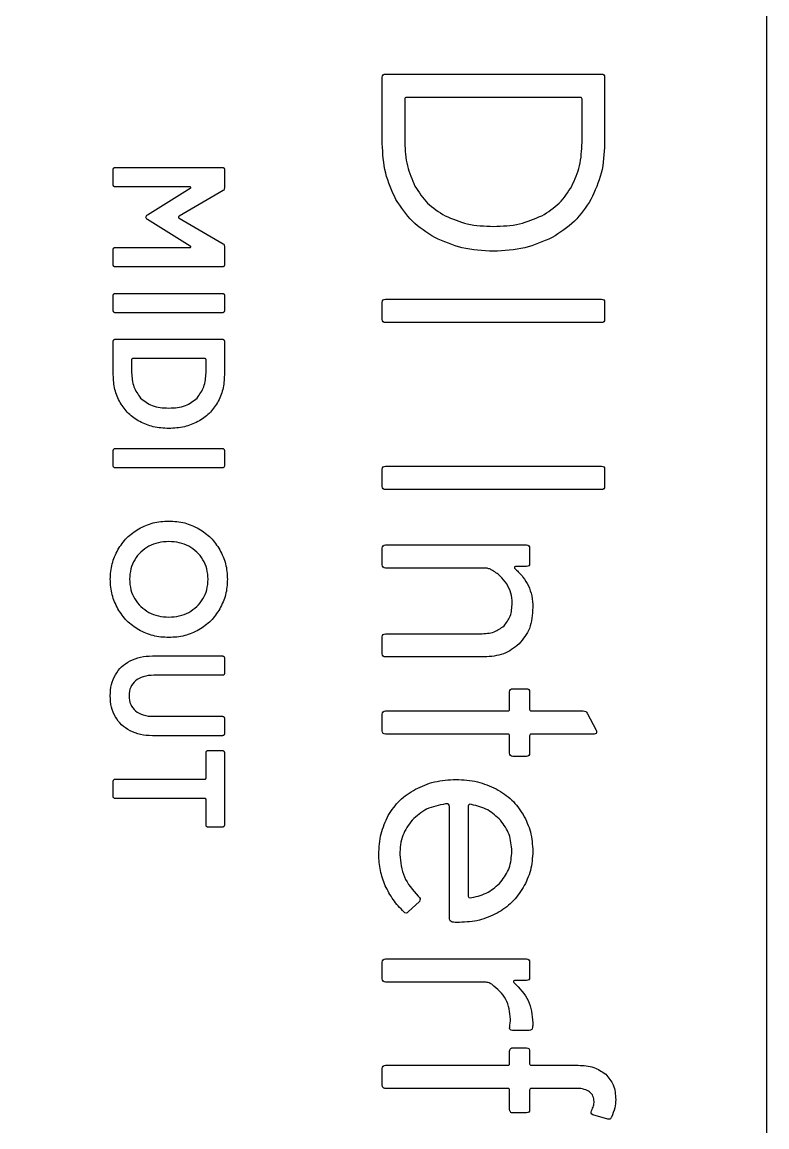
# Model space of a CAD drawing. Header units: millimetres. Extents: x 6.3 to 98.4, y -103.7 to -6.4.
# Drawn here: x 34.6 to 51.35, y -79.23 to -54.37 of the extents above; entities that cross this region are included whole.
import ezdxf

# ---------------------------------------------------------------- set-up
doc = ezdxf.new("R2010")
doc.units = ezdxf.units.MM
doc.layers.get('0').update_dxf_attribs({"linetype": 'CONTINUOUS'})

msp = doc.modelspace()

# ---------------------------------------------------------------- linework, layer by layer
for p, q in [((42.7, -57.104), (42.7, -55.611)), ((42.771, -55.54), (47.629, -55.54)), ((47.7, -55.611), (47.7, -57.104)), ((43.207, -56.104), (43.207, -57.083)), ((47.157, -56.068), (43.243, -56.068)), ((47.193, -57.083), (47.193, -56.104)), ((36.689, -57.642), (39.111, -57.642)), ((36.65, -58.039), (36.65, -57.682)), ((39.15, -57.682), (39.15, -58.11)), ((38.371, -58.078), (36.689, -58.078)), ((37.421, -58.707), (38.379, -58.11)), ((39.121, -58.16), (38.136, -58.739)), ((38.379, -59.41), (37.421, -58.814)), ((38.136, -58.782), (39.121, -59.36)), ((36.65, -59.839), (36.65, -59.482)), ((36.689, -59.442), (38.371, -59.442)), ((39.15, -59.41), (39.15, -59.839)), ((39.111, -59.878), (36.689, -59.878)), ((36.65, -60.867), (36.65, -60.517)), ((36.693, -60.475), (39.107, -60.475)), ((39.15, -60.517), (39.15, -60.867)), ((42.771, -60.604), (47.629, -60.604)), ((42.7, -61.061), (42.7, -60.676)), ((47.7, -60.676), (47.7, -61.061)), ((39.107, -60.91), (36.693, -60.91)), ((47.629, -61.133), (42.771, -61.133)), ((36.65, -62.307), (36.65, -61.55)), ((36.693, -61.507), (39.107, -61.507)), ((39.15, -61.55), (39.15, -62.307)), ((37.064, -61.964), (37.064, -62.26)), ((38.714, -61.942), (37.086, -61.942)), ((38.736, -62.26), (38.736, -61.964)), ((36.65, -64.357), (36.65, -64.007)), ((36.693, -63.964), (39.107, -63.964)), ((39.15, -64.007), (39.15, -64.357)), ((42.771, -64.361), (47.629, -64.361)), ((39.107, -64.4), (36.693, -64.4)), ((42.7, -64.818), (42.7, -64.433)), ((47.7, -64.433), (47.7, -64.818)), ((47.629, -64.89), (42.771, -64.89)), ((42.7, -66.583), (42.7, -66.204)), ((42.771, -66.133), (45.943, -66.133)), ((46.014, -66.204), (46.014, -66.547)), ((45, -66.654), (42.771, -66.654)), ((45.943, -66.618), (45.707, -66.618)), ((42.7, -68.583), (42.7, -68.204)), ((42.771, -68.133), (44.907, -68.133)), ((37.529, -68.632), (39.107, -68.632)), ((39.15, -68.675), (39.15, -69.025)), ((44.993, -68.654), (42.771, -68.654)), ((39.107, -69.067), (37.561, -69.067)), ((45.564, -69.833), (45.564, -69.44)), ((45.636, -69.368), (45.943, -69.368)), ((46.014, -69.44), (46.014, -69.833)), ((37.561, -69.989), (39.107, -69.989)), ((39.15, -70.032), (39.15, -70.382)), ((42.7, -70.318), (42.7, -69.94)), ((42.771, -69.868), (45.529, -69.868)), ((46.05, -69.868), (47.221, -69.868)), ((47.307, -69.918), (47.514, -70.304)), ((39.107, -70.425), (37.529, -70.425)), ((45.529, -70.39), (42.771, -70.39)), ((45.564, -70.818), (45.564, -70.426)), ((46.014, -70.426), (46.014, -70.818)), ((47.464, -70.39), (46.05, -70.39)), ((38.736, -71.382), (38.736, -70.803)), ((38.779, -70.76), (39.107, -70.76)), ((39.15, -70.803), (39.15, -72.439)), ((45.943, -70.89), (45.636, -70.89)), ((36.65, -71.796), (36.65, -71.446)), ((36.693, -71.403), (38.714, -71.403)), ((38.714, -71.839), (36.693, -71.839)), ((38.736, -72.439), (38.736, -71.86)), ((44.214, -74.547), (44.214, -72.026)), ((44.629, -72.04), (44.629, -74.004)), ((44.707, -71.976), (44.671, -71.968)), ((39.107, -72.482), (38.779, -72.482)), ((43.536, -74.154), (43.279, -74.39)), ((42.7, -75.897), (42.7, -75.518)), ((42.771, -75.447), (45.943, -75.447)), ((46.014, -75.518), (46.014, -75.861)), ((44.986, -75.968), (42.771, -75.968)), ((45.943, -75.933), (45.686, -75.933)), ((46.007, -77.054), (45.629, -77.054)), ((45.564, -77.804), (45.564, -77.518)), ((45.629, -77.447), (45.943, -77.447)), ((46.014, -77.518), (46.014, -77.804)), ((42.7, -78.297), (42.7, -77.911)), ((42.771, -77.84), (45.529, -77.84)), ((46.05, -77.84), (47.107, -77.84)), ((45.529, -78.361), (42.771, -78.361)), ((45.564, -78.84), (45.564, -78.397)), ((46.014, -78.397), (46.014, -78.84)), ((47.079, -78.361), (46.05, -78.361)), ((45.943, -78.911), (45.629, -78.911)), ((47.771, -79.054), (47.436, -78.954))]:
    msp.add_line(p, q)
msp.add_lwpolyline([(6.35, -98.694, 0.414214), (11.35, -103.694), (46.35, -103.694, 0.414214), (51.35, -98.694), (51.35, -11.35, 0.414214), (46.35, -6.35), (11.35, -6.35, 0.414214), (6.35, -11.35)], format="xyb", close=True)
for points, knots in [([(42.7, -55.611), (42.703, -55.59), (42.709, -55.549), (42.751, -55.543), (42.771, -55.54)], [0, 0, 0, 0, 0.00564658, 0.01129352, 0.01129352, 0.01129352, 0.01129352]), ([(47.629, -55.54), (47.649, -55.543), (47.691, -55.549), (47.697, -55.59), (47.7, -55.611)], [0, 0, 0, 0, 0.00564697, 0.01129355, 0.01129355, 0.01129355, 0.01129355]), ([(43.243, -56.068), (43.232, -56.07), (43.212, -56.073), (43.209, -56.094), (43.207, -56.104)], [0, 0, 0, 0, 0.002823338, 0.005647091, 0.005647091, 0.005647091, 0.005647091]), ([(47.193, -56.104), (47.191, -56.094), (47.188, -56.073), (47.168, -56.07), (47.157, -56.068)], [0, 0, 0, 0, 0.002823744, 0.005647138, 0.005647138, 0.005647138, 0.005647138]), ([(43.007, -58.361), (42.918, -58.168), (42.733, -57.769), (42.711, -57.33), (42.7, -57.104)], [0, 0, 0, 0, 0.0632709, 0.1304967, 0.1304967, 0.1304967, 0.1304967]), ([(43.207, -57.083), (43.215, -57.259), (43.231, -57.599), (43.369, -57.911), (43.436, -58.061)], [0, 0, 0, 0, 0.0522775, 0.1012675, 0.1012675, 0.1012675, 0.1012675]), ([(46.964, -58.061), (47.031, -57.911), (47.169, -57.599), (47.185, -57.259), (47.193, -57.083)], [0, 0, 0, 0, 0.0489904, 0.1012675, 0.1012675, 0.1012675, 0.1012675]), ([(47.7, -57.104), (47.689, -57.33), (47.667, -57.769), (47.482, -58.168), (47.393, -58.361)], [0, 0, 0, 0, 0.0672258, 0.1304967, 0.1304967, 0.1304967, 0.1304967]), ([(36.65, -57.682), (36.65, -57.676), (36.651, -57.665), (36.658, -57.657), (36.661, -57.653)], [0, 0, 0, 0, 0.001629314, 0.003115321, 0.003115321, 0.003115321, 0.003115321]), ([(36.661, -57.653), (36.665, -57.65), (36.673, -57.643), (36.684, -57.643), (36.689, -57.642)], [0, 0, 0, 0, 0.001486011, 0.003115331, 0.003115331, 0.003115331, 0.003115331]), ([(39.111, -57.642), (39.116, -57.643), (39.127, -57.643), (39.135, -57.65), (39.139, -57.653)], [0, 0, 0, 0, 0.001629319, 0.003115318, 0.003115318, 0.003115318, 0.003115318]), ([(39.139, -57.653), (39.142, -57.657), (39.149, -57.665), (39.15, -57.676), (39.15, -57.682)], [0, 0, 0, 0, 0.001486011, 0.003115316, 0.003115316, 0.003115316, 0.003115316]), ([(36.661, -58.067), (36.658, -58.063), (36.651, -58.055), (36.65, -58.044), (36.65, -58.039)], [0, 0, 0, 0, 0.001485991, 0.00311531, 0.00311531, 0.00311531, 0.00311531]), ([(36.689, -58.078), (36.684, -58.078), (36.673, -58.077), (36.665, -58.07), (36.661, -58.067)], [0, 0, 0, 0, 0.001629349, 0.003115335, 0.003115335, 0.003115335, 0.003115335]), ([(38.393, -58.089), (38.391, -58.086), (38.386, -58.078), (38.377, -58.078), (38.371, -58.078)], [0, 0, 0, 0, 0.001075125, 0.002528624, 0.002528624, 0.002528624, 0.002528624]), ([(38.379, -58.11), (38.384, -58.107), (38.392, -58.102), (38.393, -58.093), (38.393, -58.089)], [0, 0, 0, 0, 0.001646343, 0.002732546, 0.002732546, 0.002732546, 0.002732546]), ([(39.15, -58.11), (39.149, -58.12), (39.146, -58.141), (39.13, -58.154), (39.121, -58.16)], [0, 0, 0, 0, 0.002945099, 0.005975542, 0.005975542, 0.005975542, 0.005975542]), ([(43.436, -58.061), (43.522, -58.197), (43.697, -58.471), (43.974, -58.642), (44.114, -58.729)], [0, 0, 0, 0, 0.04753563, 0.0963093, 0.0963093, 0.0963093, 0.0963093]), ([(46.286, -58.729), (46.426, -58.642), (46.703, -58.471), (46.878, -58.197), (46.964, -58.061)], [0, 0, 0, 0, 0.04877339, 0.0963094, 0.0963094, 0.0963094, 0.0963094]), ([(43.882, -59.218), (43.704, -59.107), (43.35, -58.884), (43.121, -58.535), (43.007, -58.361)], [0, 0, 0, 0, 0.0622903, 0.1237737, 0.1237737, 0.1237737, 0.1237737]), ([(47.393, -58.361), (47.279, -58.535), (47.05, -58.884), (46.696, -59.107), (46.518, -59.218)], [0, 0, 0, 0, 0.0614834, 0.1237736, 0.1237736, 0.1237736, 0.1237736]), ([(37.386, -58.76), (37.388, -58.75), (37.393, -58.728), (37.411, -58.714), (37.421, -58.707)], [0, 0, 0, 0, 0.002908285, 0.006633758, 0.006633758, 0.006633758, 0.006633758]), ([(37.421, -58.814), (37.411, -58.807), (37.392, -58.794), (37.388, -58.771), (37.386, -58.76)], [0, 0, 0, 0, 0.003603648, 0.0066824, 0.0066824, 0.0066824, 0.0066824]), ([(38.136, -58.739), (38.13, -58.743), (38.122, -58.749), (38.116, -58.758), (38.114, -58.76)], [0, 0, 0, 0, 0.002150292, 0.003043146, 0.003043146, 0.003043146, 0.003043146]), ([(38.114, -58.76), (38.116, -58.764), (38.12, -58.774), (38.13, -58.779), (38.136, -58.782)], [0, 0, 0, 0, 0.001197894, 0.003129459, 0.003129459, 0.003129459, 0.003129459]), ([(44.114, -58.729), (44.278, -58.799), (44.624, -58.947), (45.001, -58.961), (45.2, -58.968)], [0, 0, 0, 0, 0.0527871, 0.1120186, 0.1120186, 0.1120186, 0.1120186]), ([(45.2, -58.968), (45.399, -58.961), (45.776, -58.947), (46.122, -58.799), (46.286, -58.729)], [0, 0, 0, 0, 0.0592314, 0.1120186, 0.1120186, 0.1120186, 0.1120186]), ([(39.121, -59.36), (39.13, -59.367), (39.146, -59.379), (39.149, -59.4), (39.15, -59.41)], [0, 0, 0, 0, 0.003030464, 0.005975542, 0.005975542, 0.005975542, 0.005975542]), ([(45.2, -59.526), (44.962, -59.515), (44.503, -59.494), (44.084, -59.308), (43.882, -59.218)], [0, 0, 0, 0, 0.0708637, 0.1363856, 0.1363856, 0.1363856, 0.1363856]), ([(46.518, -59.218), (46.316, -59.308), (45.897, -59.494), (45.438, -59.515), (45.2, -59.526)], [0, 0, 0, 0, 0.0655223, 0.1363859, 0.1363859, 0.1363859, 0.1363859]), ([(36.65, -59.482), (36.65, -59.476), (36.651, -59.465), (36.658, -59.457), (36.661, -59.453)], [0, 0, 0, 0, 0.001629285, 0.003115329, 0.003115329, 0.003115329, 0.003115329]), ([(36.661, -59.453), (36.665, -59.45), (36.673, -59.443), (36.684, -59.443), (36.689, -59.442)], [0, 0, 0, 0, 0.001486003, 0.003115323, 0.003115323, 0.003115323, 0.003115323]), ([(38.371, -59.442), (38.377, -59.442), (38.386, -59.442), (38.391, -59.435), (38.393, -59.432)], [0, 0, 0, 0, 0.001453499, 0.002528624, 0.002528624, 0.002528624, 0.002528624]), ([(38.393, -59.432), (38.393, -59.428), (38.392, -59.418), (38.384, -59.413), (38.379, -59.41)], [0, 0, 0, 0, 0.001086228, 0.002732593, 0.002732593, 0.002732593, 0.002732593]), ([(36.661, -59.867), (36.658, -59.863), (36.651, -59.855), (36.65, -59.844), (36.65, -59.839)], [0, 0, 0, 0, 0.001486003, 0.003115323, 0.003115323, 0.003115323, 0.003115323]), ([(36.689, -59.878), (36.684, -59.878), (36.673, -59.877), (36.665, -59.87), (36.661, -59.867)], [0, 0, 0, 0, 0.001629344, 0.003115338, 0.003115338, 0.003115338, 0.003115338]), ([(39.139, -59.867), (39.135, -59.87), (39.127, -59.877), (39.116, -59.878), (39.111, -59.878)], [0, 0, 0, 0, 0.001486003, 0.003115308, 0.003115308, 0.003115308, 0.003115308]), ([(39.15, -59.839), (39.15, -59.844), (39.149, -59.855), (39.142, -59.863), (39.139, -59.867)], [0, 0, 0, 0, 0.001629349, 0.003115335, 0.003115335, 0.003115335, 0.003115335]), ([(36.65, -60.517), (36.651, -60.512), (36.652, -60.5), (36.659, -60.491), (36.662, -60.487)], [0, 0, 0, 0, 0.001681061, 0.003352675, 0.003352675, 0.003352675, 0.003352675]), ([(36.662, -60.487), (36.667, -60.483), (36.676, -60.476), (36.687, -60.475), (36.693, -60.475)], [0, 0, 0, 0, 0.001671572, 0.003352668, 0.003352668, 0.003352668, 0.003352668]), ([(39.107, -60.475), (39.113, -60.475), (39.124, -60.476), (39.133, -60.483), (39.137, -60.487)], [0, 0, 0, 0, 0.00168109, 0.003352679, 0.003352679, 0.003352679, 0.003352679]), ([(39.137, -60.487), (39.141, -60.491), (39.148, -60.5), (39.149, -60.512), (39.15, -60.517)], [0, 0, 0, 0, 0.001671572, 0.003352668, 0.003352668, 0.003352668, 0.003352668]), ([(42.7, -60.676), (42.703, -60.655), (42.709, -60.613), (42.751, -60.607), (42.771, -60.604)], [0, 0, 0, 0, 0.00564703, 0.01129398, 0.01129398, 0.01129398, 0.01129398]), ([(47.629, -60.604), (47.649, -60.607), (47.691, -60.613), (47.697, -60.655), (47.7, -60.676)], [0, 0, 0, 0, 0.00564697, 0.011294, 0.011294, 0.011294, 0.011294]), ([(36.662, -60.898), (36.659, -60.893), (36.652, -60.884), (36.651, -60.873), (36.65, -60.867)], [0, 0, 0, 0, 0.001671548, 0.003352673, 0.003352673, 0.003352673, 0.003352673]), ([(39.15, -60.867), (39.149, -60.873), (39.148, -60.884), (39.141, -60.893), (39.137, -60.898)], [0, 0, 0, 0, 0.001681125, 0.003352673, 0.003352673, 0.003352673, 0.003352673]), ([(36.693, -60.91), (36.687, -60.91), (36.676, -60.909), (36.667, -60.901), (36.662, -60.898)], [0, 0, 0, 0, 0.001681125, 0.003352689, 0.003352689, 0.003352689, 0.003352689]), ([(39.137, -60.898), (39.133, -60.901), (39.124, -60.909), (39.113, -60.91), (39.107, -60.91)], [0, 0, 0, 0, 0.001671589, 0.003352685, 0.003352685, 0.003352685, 0.003352685]), ([(42.771, -61.133), (42.751, -61.13), (42.709, -61.124), (42.703, -61.082), (42.7, -61.061)], [0, 0, 0, 0, 0.00564679, 0.01129337, 0.01129337, 0.01129337, 0.01129337]), ([(47.7, -61.061), (47.697, -61.082), (47.691, -61.124), (47.649, -61.13), (47.629, -61.133)], [0, 0, 0, 0, 0.00564659, 0.01129338, 0.01129338, 0.01129338, 0.01129338]), ([(36.65, -61.55), (36.651, -61.544), (36.652, -61.532), (36.659, -61.524), (36.662, -61.519)], [0, 0, 0, 0, 0.001681061, 0.003352625, 0.003352625, 0.003352625, 0.003352625]), ([(36.662, -61.519), (36.667, -61.516), (36.676, -61.508), (36.687, -61.507), (36.693, -61.507)], [0, 0, 0, 0, 0.001671589, 0.003352685, 0.003352685, 0.003352685, 0.003352685]), ([(39.107, -61.507), (39.113, -61.507), (39.124, -61.508), (39.133, -61.516), (39.137, -61.519)], [0, 0, 0, 0, 0.001681096, 0.003352685, 0.003352685, 0.003352685, 0.003352685]), ([(39.137, -61.519), (39.141, -61.524), (39.148, -61.532), (39.149, -61.544), (39.15, -61.55)], [0, 0, 0, 0, 0.001671548, 0.003352614, 0.003352614, 0.003352614, 0.003352614]), ([(37.086, -61.942), (37.079, -61.943), (37.067, -61.945), (37.065, -61.958), (37.064, -61.964)], [0, 0, 0, 0, 0.001694069, 0.003388185, 0.003388185, 0.003388185, 0.003388185]), ([(38.736, -61.964), (38.735, -61.958), (38.733, -61.945), (38.721, -61.943), (38.714, -61.942)], [0, 0, 0, 0, 0.001694055, 0.003388129, 0.003388129, 0.003388129, 0.003388129]), ([(36.805, -62.932), (36.76, -62.835), (36.667, -62.637), (36.656, -62.419), (36.65, -62.307)], [0, 0, 0, 0, 0.03160151, 0.06495342, 0.06495342, 0.06495342, 0.06495342]), ([(37.064, -62.26), (37.071, -62.368), (37.085, -62.576), (37.206, -62.746), (37.264, -62.828)], [0, 0, 0, 0, 0.03173564, 0.0612741, 0.0612741, 0.0612741, 0.0612741]), ([(38.536, -62.828), (38.594, -62.746), (38.715, -62.576), (38.729, -62.368), (38.736, -62.26)], [0, 0, 0, 0, 0.02953845, 0.06127409, 0.06127409, 0.06127409, 0.06127409]), ([(39.15, -62.307), (39.144, -62.419), (39.133, -62.637), (39.04, -62.835), (38.995, -62.932)], [0, 0, 0, 0, 0.0333519, 0.06495342, 0.06495342, 0.06495342, 0.06495342]), ([(37.264, -62.828), (37.347, -62.894), (37.532, -63.04), (37.769, -63.048), (37.9, -63.053)], [0, 0, 0, 0, 0.03090638, 0.06900251, 0.06900251, 0.06900251, 0.06900251]), ([(37.9, -63.053), (38.031, -63.048), (38.268, -63.04), (38.453, -62.894), (38.536, -62.828)], [0, 0, 0, 0, 0.03809613, 0.06900251, 0.06900251, 0.06900251, 0.06900251]), ([(37.245, -63.36), (37.156, -63.304), (36.978, -63.193), (36.863, -63.018), (36.805, -62.932)], [0, 0, 0, 0, 0.03118103, 0.06200416, 0.06200416, 0.06200416, 0.06200416]), ([(38.995, -62.932), (38.937, -63.018), (38.822, -63.193), (38.644, -63.304), (38.555, -63.36)], [0, 0, 0, 0, 0.03082313, 0.06200418, 0.06200418, 0.06200418, 0.06200418]), ([(37.9, -63.514), (37.782, -63.508), (37.554, -63.498), (37.345, -63.405), (37.245, -63.36)], [0, 0, 0, 0, 0.03516557, 0.06784307, 0.06784307, 0.06784307, 0.06784307]), ([(38.555, -63.36), (38.455, -63.405), (38.246, -63.498), (38.018, -63.508), (37.9, -63.514)], [0, 0, 0, 0, 0.03267751, 0.06784307, 0.06784307, 0.06784307, 0.06784307]), ([(36.65, -64.007), (36.651, -64.001), (36.652, -63.99), (36.659, -63.981), (36.662, -63.976)], [0, 0, 0, 0, 0.001681061, 0.003352625, 0.003352625, 0.003352625, 0.003352625]), ([(36.662, -63.976), (36.667, -63.973), (36.676, -63.965), (36.687, -63.964), (36.693, -63.964)], [0, 0, 0, 0, 0.001671622, 0.003352707, 0.003352707, 0.003352707, 0.003352707]), ([(39.107, -63.964), (39.113, -63.964), (39.124, -63.965), (39.133, -63.973), (39.137, -63.976)], [0, 0, 0, 0, 0.001681107, 0.003352663, 0.003352663, 0.003352663, 0.003352663]), ([(39.137, -63.976), (39.141, -63.981), (39.148, -63.99), (39.149, -64.001), (39.15, -64.007)], [0, 0, 0, 0, 0.001671548, 0.003352614, 0.003352614, 0.003352614, 0.003352614]), ([(36.662, -64.387), (36.659, -64.383), (36.652, -64.374), (36.651, -64.362), (36.65, -64.357)], [0, 0, 0, 0, 0.001671597, 0.003352664, 0.003352664, 0.003352664, 0.003352664]), ([(39.15, -64.357), (39.149, -64.362), (39.148, -64.374), (39.141, -64.383), (39.137, -64.387)], [0, 0, 0, 0, 0.001681125, 0.003352673, 0.003352673, 0.003352673, 0.003352673]), ([(42.7, -64.433), (42.703, -64.412), (42.709, -64.37), (42.751, -64.364), (42.771, -64.361)], [0, 0, 0, 0, 0.00564749, 0.01129428, 0.01129428, 0.01129428, 0.01129428]), ([(47.629, -64.361), (47.649, -64.364), (47.691, -64.37), (47.697, -64.412), (47.7, -64.433)], [0, 0, 0, 0, 0.00564712, 0.0112937, 0.0112937, 0.0112937, 0.0112937]), ([(36.693, -64.4), (36.687, -64.399), (36.676, -64.398), (36.667, -64.391), (36.662, -64.387)], [0, 0, 0, 0, 0.001681125, 0.003352656, 0.003352656, 0.003352656, 0.003352656]), ([(39.137, -64.387), (39.133, -64.391), (39.124, -64.398), (39.113, -64.399), (39.107, -64.4)], [0, 0, 0, 0, 0.001671556, 0.003352651, 0.003352651, 0.003352651, 0.003352651]), ([(42.771, -64.89), (42.751, -64.887), (42.709, -64.881), (42.703, -64.839), (42.7, -64.818)], [0, 0, 0, 0, 0.00564679, 0.01129337, 0.01129337, 0.01129337, 0.01129337]), ([(47.7, -64.818), (47.697, -64.839), (47.691, -64.881), (47.649, -64.887), (47.629, -64.89)], [0, 0, 0, 0, 0.00564659, 0.01129338, 0.01129338, 0.01129338, 0.01129338]), ([(37.225, -65.769), (37.329, -65.719), (37.543, -65.615), (37.779, -65.603), (37.9, -65.596)], [0, 0, 0, 0, 0.03442068, 0.07030788, 0.07030788, 0.07030788, 0.07030788]), ([(37.9, -65.596), (38.021, -65.603), (38.257, -65.615), (38.471, -65.719), (38.575, -65.769)], [0, 0, 0, 0, 0.03588723, 0.07030789, 0.07030789, 0.07030789, 0.07030789]), ([(36.754, -66.242), (36.816, -66.148), (36.941, -65.958), (37.13, -65.832), (37.225, -65.769)], [0, 0, 0, 0, 0.03367907, 0.06740384, 0.06740384, 0.06740384, 0.06740384]), ([(38.575, -65.769), (38.67, -65.832), (38.859, -65.958), (38.984, -66.148), (39.046, -66.242)], [0, 0, 0, 0, 0.03372477, 0.06740383, 0.06740383, 0.06740383, 0.06740383]), ([(37.9, -66.057), (37.82, -66.061), (37.664, -66.069), (37.522, -66.133), (37.452, -66.164)], [0, 0, 0, 0, 0.02367878, 0.04643915, 0.04643915, 0.04643915, 0.04643915]), ([(38.348, -66.164), (38.278, -66.133), (38.136, -66.069), (37.98, -66.061), (37.9, -66.057)], [0, 0, 0, 0, 0.02276033, 0.04643912, 0.04643912, 0.04643912, 0.04643912]), ([(36.582, -66.907), (36.589, -66.789), (36.602, -66.556), (36.704, -66.346), (36.754, -66.242)], [0, 0, 0, 0, 0.03508414, 0.06920624, 0.06920624, 0.06920624, 0.06920624]), ([(37.452, -66.164), (37.388, -66.203), (37.261, -66.281), (37.176, -66.404), (37.134, -66.466)], [0, 0, 0, 0, 0.02217525, 0.04425587, 0.04425587, 0.04425587, 0.04425587]), ([(38.666, -66.466), (38.624, -66.404), (38.539, -66.281), (38.412, -66.203), (38.348, -66.164)], [0, 0, 0, 0, 0.02208061, 0.04425588, 0.04425588, 0.04425588, 0.04425588]), ([(39.046, -66.242), (39.096, -66.346), (39.198, -66.556), (39.211, -66.789), (39.218, -66.907)], [0, 0, 0, 0, 0.0341221, 0.06920624, 0.06920624, 0.06920624, 0.06920624]), ([(42.7, -66.204), (42.703, -66.183), (42.709, -66.142), (42.751, -66.136), (42.771, -66.133)], [0, 0, 0, 0, 0.00564703, 0.01129398, 0.01129398, 0.01129398, 0.01129398]), ([(45.943, -66.133), (45.964, -66.136), (46.005, -66.142), (46.011, -66.183), (46.014, -66.204)], [0, 0, 0, 0, 0.00564694, 0.01129398, 0.01129398, 0.01129398, 0.01129398]), ([(37.134, -66.466), (37.1, -66.533), (37.031, -66.672), (37.022, -66.827), (37.018, -66.907)], [0, 0, 0, 0, 0.0225103, 0.04603814, 0.04603814, 0.04603814, 0.04603814]), ([(38.782, -66.907), (38.778, -66.827), (38.769, -66.672), (38.7, -66.533), (38.666, -66.466)], [0, 0, 0, 0, 0.02352784, 0.04603815, 0.04603815, 0.04603815, 0.04603815]), ([(42.771, -66.654), (42.751, -66.651), (42.709, -66.645), (42.703, -66.604), (42.7, -66.583)], [0, 0, 0, 0, 0.00564694, 0.01129398, 0.01129398, 0.01129398, 0.01129398]), ([(46.014, -66.547), (46.011, -66.568), (46.005, -66.61), (45.964, -66.615), (45.943, -66.618)], [0, 0, 0, 0, 0.0056475, 0.01129426, 0.01129426, 0.01129426, 0.01129426]), ([(45.15, -66.69), (45.126, -66.679), (45.078, -66.659), (45.026, -66.656), (45, -66.654)], [0, 0, 0, 0, 0.00779612, 0.0155264, 0.0155264, 0.0155264, 0.0155264]), ([(45.5, -67.011), (45.454, -66.949), (45.358, -66.82), (45.221, -66.734), (45.15, -66.69)], [0, 0, 0, 0, 0.02306937, 0.04789662, 0.04789662, 0.04789662, 0.04789662]), ([(45.707, -66.618), (45.699, -66.619), (45.684, -66.619), (45.675, -66.631), (45.671, -66.636)], [0, 0, 0, 0, 0.002363967, 0.004196394, 0.004196394, 0.004196394, 0.004196394]), ([(45.671, -66.636), (45.671, -66.643), (45.671, -66.659), (45.685, -66.67), (45.693, -66.676)], [0, 0, 0, 0, 0.001883406, 0.004724947, 0.004724947, 0.004724947, 0.004724947]), ([(45.693, -66.676), (45.753, -66.733), (45.869, -66.845), (45.948, -66.986), (45.986, -67.054)], [0, 0, 0, 0, 0.02476048, 0.0480992, 0.0480992, 0.0480992, 0.0480992]), ([(36.754, -67.571), (36.704, -67.467), (36.602, -67.258), (36.589, -67.025), (36.582, -66.907)], [0, 0, 0, 0, 0.0341221, 0.06920636, 0.06920636, 0.06920636, 0.06920636]), ([(37.018, -66.907), (37.022, -66.986), (37.031, -67.141), (37.1, -67.28), (37.134, -67.348)], [0, 0, 0, 0, 0.02352796, 0.04603827, 0.04603827, 0.04603827, 0.04603827]), ([(38.666, -67.348), (38.7, -67.28), (38.769, -67.141), (38.778, -66.986), (38.782, -66.907)], [0, 0, 0, 0, 0.0225103, 0.04603826, 0.04603826, 0.04603826, 0.04603826]), ([(39.218, -66.907), (39.211, -67.025), (39.198, -67.258), (39.096, -67.467), (39.046, -67.571)], [0, 0, 0, 0, 0.03508425, 0.06920636, 0.06920636, 0.06920636, 0.06920636]), ([(45.621, -67.44), (45.617, -67.363), (45.607, -67.212), (45.535, -67.078), (45.5, -67.011)], [0, 0, 0, 0, 0.0227039, 0.04500532, 0.04500532, 0.04500532, 0.04500532]), ([(45.986, -67.054), (46.015, -67.128), (46.076, -67.284), (46.082, -67.452), (46.086, -67.54)], [0, 0, 0, 0, 0.02371757, 0.04990823, 0.04990823, 0.04990823, 0.04990823]), ([(37.134, -67.348), (37.176, -67.409), (37.261, -67.532), (37.388, -67.61), (37.452, -67.65)], [0, 0, 0, 0, 0.02208051, 0.04425578, 0.04425578, 0.04425578, 0.04425578]), ([(38.348, -67.65), (38.412, -67.61), (38.539, -67.532), (38.624, -67.409), (38.666, -67.348)], [0, 0, 0, 0, 0.02217528, 0.04425579, 0.04425579, 0.04425579, 0.04425579]), ([(37.225, -68.044), (37.13, -67.981), (36.941, -67.855), (36.816, -67.666), (36.754, -67.571)], [0, 0, 0, 0, 0.03372477, 0.06740384, 0.06740384, 0.06740384, 0.06740384]), ([(39.046, -67.571), (38.984, -67.666), (38.859, -67.855), (38.67, -67.981), (38.575, -68.044)], [0, 0, 0, 0, 0.03367906, 0.06740383, 0.06740383, 0.06740383, 0.06740383]), ([(45.439, -67.954), (45.492, -67.884), (45.607, -67.733), (45.616, -67.542), (45.621, -67.44)], [0, 0, 0, 0, 0.02571447, 0.05570523, 0.05570523, 0.05570523, 0.05570523]), ([(46.086, -67.54), (46.076, -67.703), (46.059, -68.01), (45.868, -68.249), (45.779, -68.361)], [0, 0, 0, 0, 0.04758822, 0.08963758, 0.08963758, 0.08963758, 0.08963758]), ([(37.452, -67.65), (37.522, -67.681), (37.664, -67.745), (37.82, -67.753), (37.9, -67.757)], [0, 0, 0, 0, 0.02276036, 0.04643915, 0.04643915, 0.04643915, 0.04643915]), ([(37.9, -67.757), (37.98, -67.753), (38.136, -67.745), (38.278, -67.681), (38.348, -67.65)], [0, 0, 0, 0, 0.02367878, 0.04643912, 0.04643912, 0.04643912, 0.04643912]), ([(37.9, -68.217), (37.779, -68.211), (37.543, -68.198), (37.329, -68.095), (37.225, -68.044)], [0, 0, 0, 0, 0.03588721, 0.07030786, 0.07030786, 0.07030786, 0.07030786]), ([(38.575, -68.044), (38.471, -68.095), (38.257, -68.198), (38.021, -68.211), (37.9, -68.217)], [0, 0, 0, 0, 0.03442068, 0.07030788, 0.07030788, 0.07030788, 0.07030788]), ([(44.907, -68.133), (45.014, -68.128), (45.209, -68.12), (45.367, -68.006), (45.439, -67.954)], [0, 0, 0, 0, 0.03112536, 0.05723282, 0.05723282, 0.05723282, 0.05723282]), ([(42.7, -68.204), (42.703, -68.183), (42.709, -68.142), (42.751, -68.136), (42.771, -68.133)], [0, 0, 0, 0, 0.00564658, 0.01129367, 0.01129367, 0.01129367, 0.01129367]), ([(42.771, -68.654), (42.751, -68.651), (42.709, -68.645), (42.703, -68.604), (42.7, -68.583)], [0, 0, 0, 0, 0.00564709, 0.01129367, 0.01129367, 0.01129367, 0.01129367]), ([(45.779, -68.361), (45.667, -68.447), (45.435, -68.623), (45.143, -68.644), (44.993, -68.654)], [0, 0, 0, 0, 0.04132094, 0.08550318, 0.08550318, 0.08550318, 0.08550318]), ([(36.698, -69.055), (36.741, -68.991), (36.828, -68.863), (36.961, -68.783), (37.029, -68.742)], [0, 0, 0, 0, 0.02276461, 0.04596285, 0.04596285, 0.04596285, 0.04596285]), ([(37.029, -68.742), (37.105, -68.71), (37.265, -68.643), (37.438, -68.635), (37.529, -68.632)], [0, 0, 0, 0, 0.02465464, 0.051583, 0.051583, 0.051583, 0.051583]), ([(39.107, -68.632), (39.113, -68.632), (39.124, -68.633), (39.133, -68.641), (39.137, -68.644)], [0, 0, 0, 0, 0.001681085, 0.003352707, 0.003352707, 0.003352707, 0.003352707]), ([(39.137, -68.644), (39.141, -68.649), (39.148, -68.657), (39.149, -68.669), (39.15, -68.675)], [0, 0, 0, 0, 0.001671548, 0.003352614, 0.003352614, 0.003352614, 0.003352614]), ([(36.582, -69.528), (36.586, -69.442), (36.594, -69.276), (36.664, -69.127), (36.698, -69.055)], [0, 0, 0, 0, 0.02556704, 0.04915204, 0.04915204, 0.04915204, 0.04915204]), ([(37.561, -69.067), (37.479, -69.07), (37.33, -69.075), (37.205, -69.152), (37.148, -69.187)], [0, 0, 0, 0, 0.0240705, 0.0436178, 0.0436178, 0.0436178, 0.0436178]), ([(39.137, -69.055), (39.133, -69.059), (39.124, -69.066), (39.113, -69.067), (39.107, -69.067)], [0, 0, 0, 0, 0.001671622, 0.003352707, 0.003352707, 0.003352707, 0.003352707]), ([(39.15, -69.025), (39.149, -69.03), (39.148, -69.042), (39.141, -69.05), (39.137, -69.055)], [0, 0, 0, 0, 0.001681067, 0.003352713, 0.003352713, 0.003352713, 0.003352713]), ([(37.148, -69.187), (37.107, -69.233), (37.02, -69.33), (37.012, -69.46), (37.007, -69.528)], [0, 0, 0, 0, 0.01795701, 0.03787005, 0.03787005, 0.03787005, 0.03787005]), ([(36.698, -70.001), (36.664, -69.929), (36.594, -69.78), (36.586, -69.614), (36.582, -69.528)], [0, 0, 0, 0, 0.023585, 0.04915204, 0.04915204, 0.04915204, 0.04915204]), ([(37.007, -69.528), (37.012, -69.596), (37.02, -69.727), (37.107, -69.823), (37.148, -69.869)], [0, 0, 0, 0, 0.01991293, 0.03786993, 0.03786993, 0.03786993, 0.03786993]), ([(45.564, -69.44), (45.567, -69.419), (45.573, -69.377), (45.615, -69.371), (45.636, -69.368)], [0, 0, 0, 0, 0.00564749, 0.01129428, 0.01129428, 0.01129428, 0.01129428]), ([(45.943, -69.368), (45.964, -69.371), (46.005, -69.377), (46.011, -69.419), (46.014, -69.44)], [0, 0, 0, 0, 0.00564709, 0.01129367, 0.01129367, 0.01129367, 0.01129367]), ([(45.529, -69.868), (45.539, -69.867), (45.56, -69.864), (45.563, -69.843), (45.564, -69.833)], [0, 0, 0, 0, 0.002823367, 0.00564712, 0.00564712, 0.00564712, 0.00564712]), ([(46.014, -69.833), (46.016, -69.843), (46.019, -69.864), (46.04, -69.867), (46.05, -69.868)], [0, 0, 0, 0, 0.002823291, 0.005646865, 0.005646865, 0.005646865, 0.005646865]), ([(37.029, -70.314), (36.961, -70.273), (36.828, -70.193), (36.741, -70.065), (36.698, -70.001)], [0, 0, 0, 0, 0.02319824, 0.04596285, 0.04596285, 0.04596285, 0.04596285]), ([(37.148, -69.869), (37.205, -69.904), (37.33, -69.982), (37.479, -69.986), (37.561, -69.989)], [0, 0, 0, 0, 0.01954735, 0.04361785, 0.04361785, 0.04361785, 0.04361785]), ([(39.107, -69.989), (39.113, -69.989), (39.124, -69.99), (39.133, -69.998), (39.137, -70.001)], [0, 0, 0, 0, 0.001681107, 0.003352663, 0.003352663, 0.003352663, 0.003352663]), ([(39.137, -70.001), (39.141, -70.006), (39.148, -70.015), (39.149, -70.026), (39.15, -70.032)], [0, 0, 0, 0, 0.001671548, 0.003352614, 0.003352614, 0.003352614, 0.003352614]), ([(42.7, -69.94), (42.703, -69.919), (42.709, -69.877), (42.751, -69.871), (42.771, -69.868)], [0, 0, 0, 0, 0.00564703, 0.01129398, 0.01129398, 0.01129398, 0.01129398]), ([(47.221, -69.868), (47.241, -69.87), (47.278, -69.873), (47.298, -69.904), (47.307, -69.918)], [0, 0, 0, 0, 0.00550111, 0.01044002, 0.01044002, 0.01044002, 0.01044002]), ([(37.529, -70.425), (37.438, -70.421), (37.265, -70.414), (37.105, -70.346), (37.029, -70.314)], [0, 0, 0, 0, 0.02692835, 0.05158299, 0.05158299, 0.05158299, 0.05158299]), ([(42.771, -70.39), (42.751, -70.387), (42.709, -70.381), (42.703, -70.339), (42.7, -70.318)], [0, 0, 0, 0, 0.00564694, 0.01129398, 0.01129398, 0.01129398, 0.01129398]), ([(47.514, -70.304), (47.516, -70.309), (47.521, -70.321), (47.521, -70.333), (47.521, -70.34)], [0, 0, 0, 0, 0.00169389, 0.003666558, 0.003666558, 0.003666558, 0.003666558]), ([(39.137, -70.412), (39.133, -70.416), (39.124, -70.423), (39.113, -70.424), (39.107, -70.425)], [0, 0, 0, 0, 0.001671556, 0.00335264, 0.00335264, 0.00335264, 0.00335264]), ([(39.15, -70.382), (39.149, -70.387), (39.148, -70.399), (39.141, -70.408), (39.137, -70.412)], [0, 0, 0, 0, 0.001681184, 0.003352731, 0.003352731, 0.003352731, 0.003352731]), ([(45.564, -70.426), (45.563, -70.415), (45.56, -70.394), (45.539, -70.391), (45.529, -70.39)], [0, 0, 0, 0, 0.002823301, 0.005646818, 0.005646818, 0.005646818, 0.005646818]), ([(46.05, -70.39), (46.04, -70.391), (46.019, -70.394), (46.016, -70.415), (46.014, -70.426)], [0, 0, 0, 0, 0.002823395, 0.005647148, 0.005647148, 0.005647148, 0.005647148]), ([(47.521, -70.34), (47.519, -70.354), (47.513, -70.385), (47.481, -70.388), (47.464, -70.39)], [0, 0, 0, 0, 0.004013198, 0.008477433, 0.008477433, 0.008477433, 0.008477433]), ([(38.736, -70.803), (38.736, -70.797), (38.737, -70.786), (38.745, -70.777), (38.748, -70.773)], [0, 0, 0, 0, 0.001681067, 0.003352623, 0.003352623, 0.003352623, 0.003352623]), ([(38.748, -70.773), (38.753, -70.769), (38.761, -70.762), (38.773, -70.761), (38.779, -70.76)], [0, 0, 0, 0, 0.001671556, 0.003352648, 0.003352648, 0.003352648, 0.003352648]), ([(39.107, -70.76), (39.113, -70.761), (39.124, -70.762), (39.133, -70.769), (39.137, -70.773)], [0, 0, 0, 0, 0.001681107, 0.003352663, 0.003352663, 0.003352663, 0.003352663]), ([(39.137, -70.773), (39.141, -70.777), (39.148, -70.786), (39.149, -70.797), (39.15, -70.803)], [0, 0, 0, 0, 0.001671548, 0.003352614, 0.003352614, 0.003352614, 0.003352614]), ([(45.636, -70.89), (45.615, -70.887), (45.573, -70.881), (45.567, -70.839), (45.564, -70.818)], [0, 0, 0, 0, 0.00564709, 0.01129367, 0.01129367, 0.01129367, 0.01129367]), ([(46.014, -70.818), (46.011, -70.839), (46.005, -70.881), (45.964, -70.887), (45.943, -70.89)], [0, 0, 0, 0, 0.0056475, 0.01129426, 0.01129426, 0.01129426, 0.01129426]), ([(36.65, -71.446), (36.651, -71.44), (36.652, -71.429), (36.659, -71.42), (36.662, -71.416)], [0, 0, 0, 0, 0.001681061, 0.003352724, 0.003352724, 0.003352724, 0.003352724]), ([(36.662, -71.416), (36.667, -71.412), (36.676, -71.405), (36.687, -71.404), (36.693, -71.403)], [0, 0, 0, 0, 0.001671489, 0.003352596, 0.003352596, 0.003352596, 0.003352596]), ([(38.714, -71.403), (38.721, -71.402), (38.733, -71.4), (38.735, -71.388), (38.736, -71.382)], [0, 0, 0, 0, 0.001694074, 0.003388185, 0.003388185, 0.003388185, 0.003388185]), ([(43.446, -71.626), (43.586, -71.563), (43.876, -71.434), (44.193, -71.419), (44.357, -71.411)], [0, 0, 0, 0, 0.04552072, 0.09429788, 0.09429788, 0.09429788, 0.09429788]), ([(44.357, -71.411), (44.521, -71.419), (44.837, -71.433), (45.125, -71.561), (45.264, -71.622)], [0, 0, 0, 0, 0.04867868, 0.09385462, 0.09385462, 0.09385462, 0.09385462]), ([(36.662, -71.826), (36.659, -71.822), (36.652, -71.813), (36.651, -71.802), (36.65, -71.796)], [0, 0, 0, 0, 0.001671646, 0.003352713, 0.003352713, 0.003352713, 0.003352713]), ([(36.693, -71.839), (36.687, -71.838), (36.676, -71.837), (36.667, -71.83), (36.662, -71.826)], [0, 0, 0, 0, 0.001681114, 0.003352645, 0.003352645, 0.003352645, 0.003352645]), ([(42.836, -72.222), (42.915, -72.101), (43.075, -71.858), (43.322, -71.704), (43.446, -71.626)], [0, 0, 0, 0, 0.04280498, 0.08625504, 0.08625504, 0.08625504, 0.08625504]), ([(45.264, -71.622), (45.387, -71.698), (45.631, -71.848), (45.792, -72.084), (45.871, -72.201)], [0, 0, 0, 0, 0.04286624, 0.08469946, 0.08469946, 0.08469946, 0.08469946]), ([(38.736, -71.86), (38.735, -71.854), (38.733, -71.841), (38.721, -71.84), (38.714, -71.839)], [0, 0, 0, 0, 0.001694111, 0.003388185, 0.003388185, 0.003388185, 0.003388185]), ([(44.121, -71.961), (43.974, -71.989), (43.691, -72.041), (43.475, -72.231), (43.371, -72.322)], [0, 0, 0, 0, 0.04395593, 0.08461751, 0.08461751, 0.08461751, 0.08461751]), ([(44.214, -72.026), (44.21, -72.002), (44.2, -71.951), (44.148, -71.958), (44.121, -71.961)], [0, 0, 0, 0, 0.00633397, 0.01331885, 0.01331885, 0.01331885, 0.01331885]), ([(44.671, -71.968), (44.659, -71.973), (44.628, -71.985), (44.628, -72.019), (44.629, -72.04)], [0, 0, 0, 0, 0.003676759, 0.009140587, 0.009140587, 0.009140587, 0.009140587]), ([(45.361, -72.329), (45.269, -72.242), (45.083, -72.065), (44.834, -72.006), (44.707, -71.976)], [0, 0, 0, 0, 0.0372171, 0.07550326, 0.07550326, 0.07550326, 0.07550326]), ([(42.621, -73.097), (42.629, -72.939), (42.644, -72.634), (42.773, -72.356), (42.836, -72.222)], [0, 0, 0, 0, 0.04682578, 0.09084663, 0.09084663, 0.09084663, 0.09084663]), ([(43.371, -72.322), (43.29, -72.433), (43.121, -72.663), (43.103, -72.949), (43.093, -73.097)], [0, 0, 0, 0, 0.0403789, 0.08388672, 0.08388672, 0.08388672, 0.08388672]), ([(45.871, -72.201), (45.934, -72.328), (46.061, -72.589), (46.077, -72.878), (46.086, -73.026)], [0, 0, 0, 0, 0.04219799, 0.08600953, 0.08600953, 0.08600953, 0.08600953]), ([(38.748, -72.469), (38.745, -72.465), (38.737, -72.456), (38.736, -72.445), (38.736, -72.439)], [0, 0, 0, 0, 0.001671556, 0.003352623, 0.003352623, 0.003352623, 0.003352623]), ([(38.779, -72.482), (38.773, -72.481), (38.761, -72.48), (38.753, -72.473), (38.748, -72.469)], [0, 0, 0, 0, 0.00168107, 0.003352693, 0.003352693, 0.003352693, 0.003352693]), ([(39.137, -72.469), (39.133, -72.473), (39.124, -72.48), (39.113, -72.481), (39.107, -72.482)], [0, 0, 0, 0, 0.001671556, 0.003352663, 0.003352663, 0.003352663, 0.003352663]), ([(39.15, -72.439), (39.149, -72.445), (39.148, -72.456), (39.141, -72.465), (39.137, -72.469)], [0, 0, 0, 0, 0.001681067, 0.003352614, 0.003352614, 0.003352614, 0.003352614]), ([(45.614, -73.026), (45.604, -72.896), (45.585, -72.64), (45.435, -72.432), (45.361, -72.329)], [0, 0, 0, 0, 0.03829574, 0.07541358, 0.07541358, 0.07541358, 0.07541358]), ([(45.368, -73.715), (45.44, -73.614), (45.587, -73.408), (45.605, -73.155), (45.614, -73.026)], [0, 0, 0, 0, 0.03638354, 0.07447413, 0.07447413, 0.07447413, 0.07447413]), ([(46.086, -73.026), (46.077, -73.171), (46.061, -73.458), (45.934, -73.716), (45.871, -73.843)], [0, 0, 0, 0, 0.04327965, 0.08531191, 0.08531191, 0.08531191, 0.08531191]), ([(42.768, -73.801), (42.725, -73.688), (42.639, -73.461), (42.627, -73.219), (42.621, -73.097)], [0, 0, 0, 0, 0.03591702, 0.07226231, 0.07226231, 0.07226231, 0.07226231]), ([(43.093, -73.097), (43.111, -73.271), (43.15, -73.627), (43.386, -73.896), (43.507, -74.033)], [0, 0, 0, 0, 0.0512363, 0.1046059, 0.1046059, 0.1046059, 0.1046059]), ([(43.186, -74.39), (43.101, -74.301), (42.932, -74.126), (42.822, -73.908), (42.768, -73.801)], [0, 0, 0, 0, 0.03657904, 0.07260461, 0.07260461, 0.07260461, 0.07260461]), ([(44.714, -74.068), (44.842, -74.037), (45.091, -73.976), (45.277, -73.8), (45.368, -73.715)], [0, 0, 0, 0, 0.0387381, 0.07545281, 0.07545281, 0.07545281, 0.07545281]), ([(43.507, -74.033), (43.53, -74.055), (43.568, -74.092), (43.545, -74.136), (43.536, -74.154)], [0, 0, 0, 0, 0.00837035, 0.01384804, 0.01384804, 0.01384804, 0.01384804]), ([(44.629, -74.004), (44.632, -74.028), (44.64, -74.077), (44.689, -74.071), (44.714, -74.068)], [0, 0, 0, 0, 0.00626983, 0.01272069, 0.01272069, 0.01272069, 0.01272069]), ([(45.871, -73.843), (45.793, -73.959), (45.636, -74.192), (45.4, -74.343), (45.282, -74.418)], [0, 0, 0, 0, 0.04148829, 0.08311466, 0.08311466, 0.08311466, 0.08311466]), ([(43.279, -74.39), (43.264, -74.402), (43.233, -74.427), (43.202, -74.403), (43.186, -74.39)], [0, 0, 0, 0, 0.00511646, 0.01054729, 0.01054729, 0.01054729, 0.01054729]), ([(44.271, -74.618), (44.255, -74.612), (44.222, -74.599), (44.217, -74.564), (44.214, -74.547)], [0, 0, 0, 0, 0.004961598, 0.009819359, 0.009819359, 0.009819359, 0.009819359]), ([(45.282, -74.418), (45.151, -74.479), (44.883, -74.603), (44.587, -74.618), (44.436, -74.626)], [0, 0, 0, 0, 0.04282772, 0.08785862, 0.08785862, 0.08785862, 0.08785862]), ([(44.436, -74.626), (44.404, -74.626), (44.349, -74.625), (44.295, -74.621), (44.271, -74.618)], [0, 0, 0, 0, 0.00946594, 0.01645086, 0.01645086, 0.01645086, 0.01645086]), ([(42.7, -75.518), (42.703, -75.498), (42.709, -75.456), (42.751, -75.45), (42.771, -75.447)], [0, 0, 0, 0, 0.00564703, 0.01129398, 0.01129398, 0.01129398, 0.01129398]), ([(45.943, -75.447), (45.964, -75.45), (46.005, -75.456), (46.011, -75.498), (46.014, -75.518)], [0, 0, 0, 0, 0.00564694, 0.01129398, 0.01129398, 0.01129398, 0.01129398]), ([(42.771, -75.968), (42.751, -75.965), (42.709, -75.96), (42.703, -75.918), (42.7, -75.897)], [0, 0, 0, 0, 0.00564679, 0.01129337, 0.01129337, 0.01129337, 0.01129337]), ([(45.164, -76.018), (45.138, -76.004), (45.083, -75.973), (45.019, -75.97), (44.986, -75.968)], [0, 0, 0, 0, 0.00886759, 0.01876826, 0.01876826, 0.01876826, 0.01876826]), ([(45.586, -76.804), (45.568, -76.646), (45.532, -76.328), (45.287, -76.122), (45.164, -76.018)], [0, 0, 0, 0, 0.04586883, 0.09223887, 0.09223887, 0.09223887, 0.09223887]), ([(45.65, -75.947), (45.649, -75.953), (45.648, -75.967), (45.658, -75.977), (45.664, -75.983)], [0, 0, 0, 0, 0.001606941, 0.004035217, 0.004035217, 0.004035217, 0.004035217]), ([(45.686, -75.933), (45.677, -75.933), (45.663, -75.933), (45.654, -75.943), (45.65, -75.947)], [0, 0, 0, 0, 0.002348808, 0.003994882, 0.003994882, 0.003994882, 0.003994882]), ([(45.664, -75.983), (45.787, -76.108), (46.033, -76.358), (46.068, -76.708), (46.086, -76.883)], [0, 0, 0, 0, 0.0509812, 0.1020784, 0.1020784, 0.1020784, 0.1020784]), ([(46.014, -75.861), (46.011, -75.882), (46.005, -75.924), (45.964, -75.93), (45.943, -75.933)], [0, 0, 0, 0, 0.00564659, 0.01129365, 0.01129365, 0.01129365, 0.01129365]), ([(45.564, -77.004), (45.565, -76.987), (45.566, -76.952), (45.572, -76.918), (45.575, -76.901)], [0, 0, 0, 0, 0.00509633, 0.01042489, 0.01042489, 0.01042489, 0.01042489]), ([(45.629, -77.054), (45.61, -77.053), (45.576, -77.051), (45.568, -77.019), (45.564, -77.004)], [0, 0, 0, 0, 0.004980918, 0.009060647, 0.009060647, 0.009060647, 0.009060647]), ([(45.575, -76.901), (45.578, -76.884), (45.584, -76.852), (45.585, -76.819), (45.586, -76.804)], [0, 0, 0, 0, 0.005152802, 0.009714468, 0.009714468, 0.009714468, 0.009714468]), ([(46.079, -76.99), (46.075, -77.009), (46.068, -77.048), (46.028, -77.052), (46.007, -77.054)], [0, 0, 0, 0, 0.00514182, 0.01073476, 0.01073476, 0.01073476, 0.01073476]), ([(46.086, -76.883), (46.086, -76.904), (46.086, -76.939), (46.081, -76.975), (46.079, -76.99)], [0, 0, 0, 0, 0.00625246, 0.01074911, 0.01074911, 0.01074911, 0.01074911]), ([(45.564, -77.518), (45.565, -77.509), (45.566, -77.491), (45.577, -77.476), (45.582, -77.468)], [0, 0, 0, 0, 0.002715811, 0.005395725, 0.005395725, 0.005395725, 0.005395725]), ([(45.582, -77.468), (45.589, -77.462), (45.602, -77.45), (45.62, -77.448), (45.629, -77.447)], [0, 0, 0, 0, 0.002607559, 0.005251733, 0.005251733, 0.005251733, 0.005251733]), ([(45.943, -77.447), (45.964, -77.45), (46.005, -77.456), (46.011, -77.498), (46.014, -77.518)], [0, 0, 0, 0, 0.00564709, 0.01129367, 0.01129367, 0.01129367, 0.01129367]), ([(42.7, -77.911), (42.703, -77.89), (42.709, -77.849), (42.751, -77.843), (42.771, -77.84)], [0, 0, 0, 0, 0.00564658, 0.01129367, 0.01129367, 0.01129367, 0.01129367]), ([(45.529, -77.84), (45.539, -77.838), (45.56, -77.835), (45.563, -77.815), (45.564, -77.804)], [0, 0, 0, 0, 0.002823517, 0.005646818, 0.005646818, 0.005646818, 0.005646818]), ([(46.014, -77.804), (46.016, -77.815), (46.019, -77.835), (46.04, -77.838), (46.05, -77.84)], [0, 0, 0, 0, 0.002823744, 0.005647167, 0.005647167, 0.005647167, 0.005647167]), ([(47.107, -77.84), (47.228, -77.845), (47.453, -77.856), (47.639, -77.982), (47.725, -78.04)], [0, 0, 0, 0, 0.03544374, 0.0660658, 0.0660658, 0.0660658, 0.0660658]), ([(47.725, -78.04), (47.791, -78.117), (47.93, -78.281), (47.943, -78.497), (47.95, -78.611)], [0, 0, 0, 0, 0.02957265, 0.0629076, 0.0629076, 0.0629076, 0.0629076]), ([(42.721, -78.343), (42.715, -78.337), (42.703, -78.324), (42.701, -78.306), (42.7, -78.297)], [0, 0, 0, 0, 0.00260781, 0.005252344, 0.005252344, 0.005252344, 0.005252344]), ([(42.771, -78.361), (42.762, -78.361), (42.744, -78.359), (42.729, -78.349), (42.721, -78.343)], [0, 0, 0, 0, 0.002715503, 0.005395393, 0.005395393, 0.005395393, 0.005395393]), ([(45.564, -78.397), (45.563, -78.387), (45.56, -78.366), (45.539, -78.363), (45.529, -78.361)], [0, 0, 0, 0, 0.002823753, 0.00564712, 0.00564712, 0.00564712, 0.00564712]), ([(46.05, -78.361), (46.04, -78.363), (46.019, -78.366), (46.016, -78.387), (46.014, -78.397)], [0, 0, 0, 0, 0.002823395, 0.005647148, 0.005647148, 0.005647148, 0.005647148]), ([(47.364, -78.44), (47.325, -78.417), (47.237, -78.366), (47.135, -78.363), (47.079, -78.361)], [0, 0, 0, 0, 0.01349718, 0.03004278, 0.03004278, 0.03004278, 0.03004278]), ([(47.464, -78.654), (47.46, -78.612), (47.453, -78.528), (47.393, -78.469), (47.364, -78.44)], [0, 0, 0, 0, 0.01239734, 0.0243334, 0.0243334, 0.0243334, 0.0243334]), ([(47.407, -78.861), (47.424, -78.826), (47.455, -78.76), (47.461, -78.687), (47.464, -78.654)], [0, 0, 0, 0, 0.01170564, 0.02163088, 0.02163088, 0.02163088, 0.02163088]), ([(47.95, -78.611), (47.945, -78.674), (47.935, -78.81), (47.884, -78.937), (47.857, -79.004)], [0, 0, 0, 0, 0.01889335, 0.0405785, 0.0405785, 0.0405785, 0.0405785]), ([(45.582, -78.89), (45.577, -78.882), (45.566, -78.867), (45.565, -78.849), (45.564, -78.84)], [0, 0, 0, 0, 0.002679899, 0.005395715, 0.005395715, 0.005395715, 0.005395715]), ([(45.629, -78.911), (45.62, -78.91), (45.602, -78.909), (45.589, -78.896), (45.582, -78.89)], [0, 0, 0, 0, 0.002644174, 0.005251733, 0.005251733, 0.005251733, 0.005251733]), ([(46.014, -78.84), (46.011, -78.861), (46.005, -78.902), (45.964, -78.908), (45.943, -78.911)], [0, 0, 0, 0, 0.0056475, 0.01129426, 0.01129426, 0.01129426, 0.01129426]), ([(47.436, -78.954), (47.419, -78.944), (47.383, -78.923), (47.399, -78.883), (47.407, -78.861)], [0, 0, 0, 0, 0.00519108, 0.01118044, 0.01118044, 0.01118044, 0.01118044]), ([(47.857, -79.004), (47.846, -79.023), (47.826, -79.055), (47.788, -79.055), (47.771, -79.054)], [0, 0, 0, 0, 0.00594628, 0.01061991, 0.01061991, 0.01061991, 0.01061991])]:
    msp.add_open_spline(points, degree=3, knots=knots)

doc.saveas('drawing.dxf')
